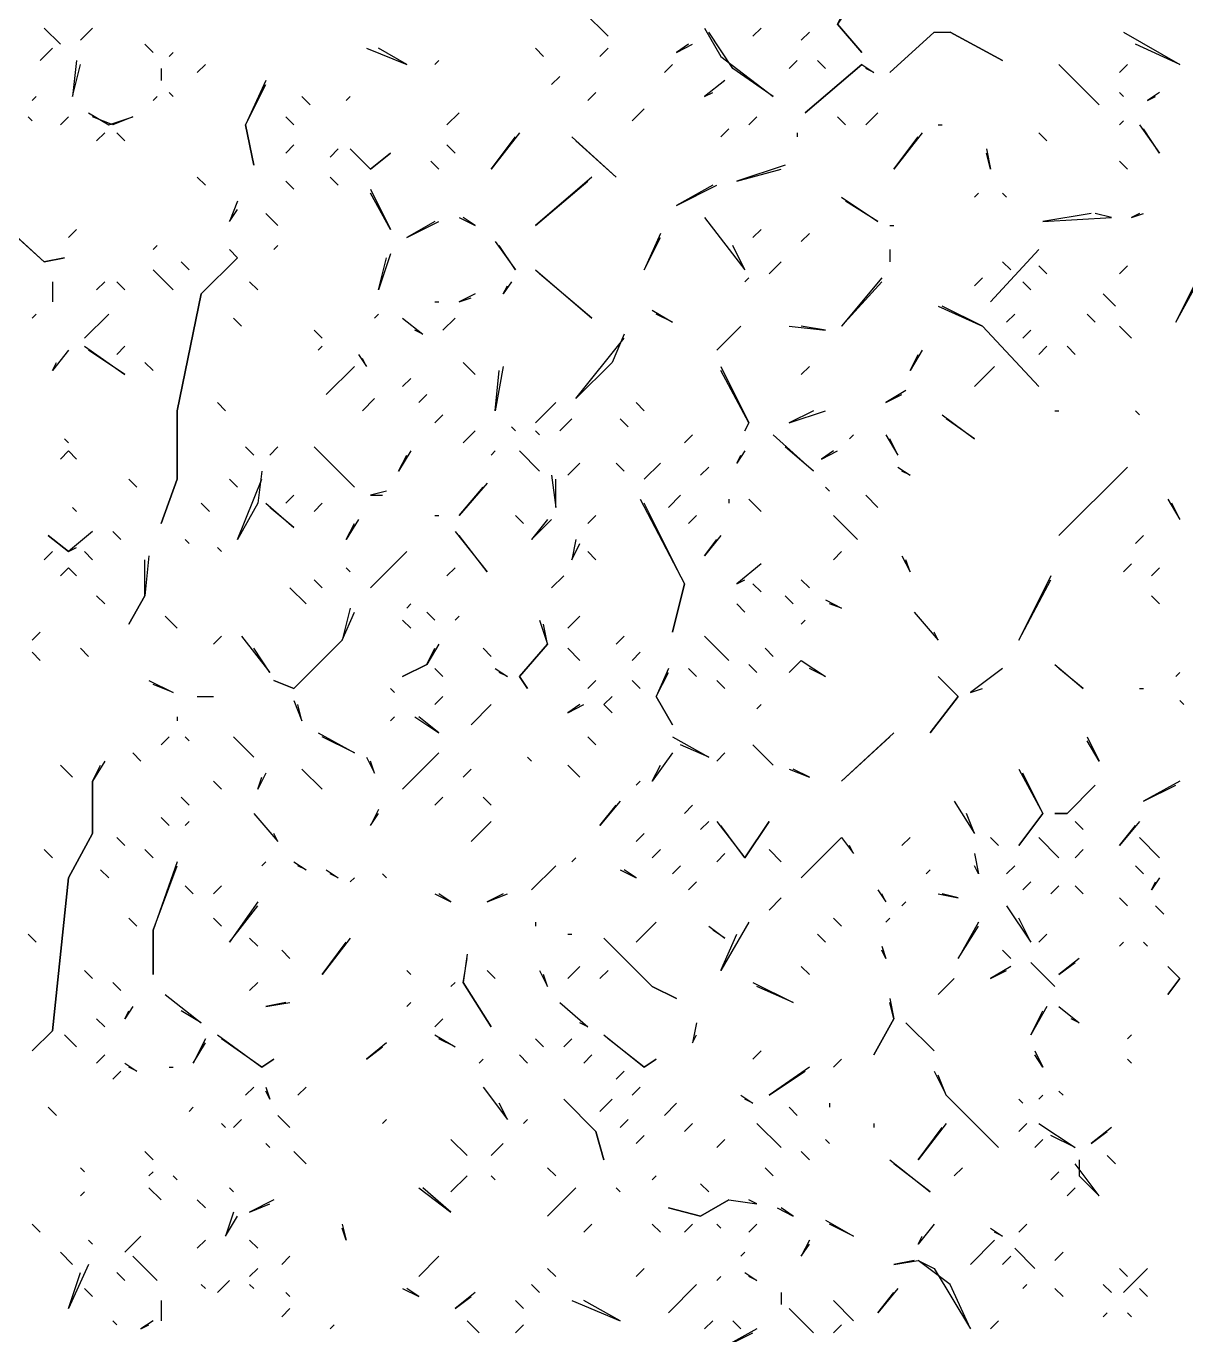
# Model space of a CAD drawing. Extents: x 1 to 2775, y -31 to 2075.
# Drawn here: x 1816.6 to 1864.6, y 652.1 to 706.2 of the extents above; entities that cross this region are included whole.
import ezdxf

# ---------------------------------------------------------------- set-up
doc = ezdxf.new("R2010")
doc.units = 0
doc.layers.add('LINEWORK', color=4, linetype='CONTINUOUS')

msp = doc.modelspace()

# ---------------------------------------------------------------- linework, layer by layer
at = {"layer": 'LINEWORK'}
for points in [[(1839.6667, 706.8333), (1840.6667, 705.8333)], [(1850.5, 706.8333), (1850.1667, 706.3333), (1851.1667, 705.1667), (1850.1667, 706.3333), (1850.3333, 706.6667)], [(1817.3333, 706.1667), (1818, 705.5)], [(1819.3333, 706.1667), (1818.8333, 705.6667)], [(1844.6667, 706.1667), (1845.3333, 705), (1847.5, 703.3333), (1845.8333, 704.5), (1844.8333, 706)], [(1847, 706.1667), (1846.6667, 705.8333)], [(1849, 706), (1848.6667, 705.6667)], [(1854.1667, 706), (1852.3333, 704.3333), (1854.1667, 706), (1854.8333, 706), (1857, 704.8333), (1854.8333, 706)], [(1862, 706), (1864.3333, 704.6667), (1862.5, 705.5)], [(1817.6667, 705.3333), (1817.1667, 704.8333)], [(1821.5, 705.5), (1821.8333, 705.1667)], [(1830.6667, 705.3333), (1832.3333, 704.6667), (1831.1667, 705.3333)], [(1837.6667, 705.3333), (1838, 705)], [(1840.6667, 705.3333), (1840.3333, 705)], [(1844, 705.5), (1843.5, 705.1667), (1844.1667, 705.5)], [(1818.6667, 704.8333), (1818.5, 703.3333), (1818.8333, 704.6667)], [(1822.6667, 705.1667), (1822.5, 705)], [(1833.6667, 704.8333), (1833.5, 704.6667)], [(1848.5, 704.8333), (1848.1667, 704.5)], [(1849.3333, 704.8333), (1849.6667, 704.5)], [(1822.1667, 704.5), (1822.1667, 704)], [(1824, 704.6667), (1823.6667, 704.3333)], [(1838.6667, 704.1667), (1838.3333, 703.8333)], [(1843.3333, 704.6667), (1843, 704.3333)], [(1851.1667, 704.6667), (1848.8333, 702.6667), (1851.1667, 704.6667), (1851.6667, 704.3333), (1851.3333, 704.5)], [(1859.3333, 704.6667), (1861, 703)], [(1862.1667, 704.6667), (1861.8333, 704.3333)], [(1826.5, 704), (1825.6667, 702.1667), (1826, 700.5), (1825.6667, 702.1667), (1826.5, 703.8333)], [(1845.5, 704), (1844.6667, 703.3333), (1845, 703.5)], [(1817, 703.3333), (1816.8333, 703.1667)], [(1822, 703.3333), (1821.8333, 703.1667)], [(1822.5, 703.5), (1822.6667, 703.3333)], [(1828, 703.3333), (1828.3333, 703)], [(1830, 703.3333), (1829.8333, 703.1667)], [(1840.1667, 703.5), (1839.8333, 703.1667)], [(1861.8333, 703.5), (1862, 703.3333)], [(1863.5, 703.5), (1863, 703.1667), (1863.3333, 703.3333)], [(1819.1667, 702.6667), (1820, 702.1667), (1821, 702.5), (1820.1667, 702.1667), (1819.3333, 702.5)], [(1834.5, 702.6667), (1834, 702.1667)], [(1842.1667, 702.8333), (1841.6667, 702.3333)], [(1851.8333, 702.6667), (1851.3333, 702.1667)], [(1816.6667, 702.5), (1816.8333, 702.3333)], [(1818.3333, 702.5), (1818, 702.1667)], [(1827.3333, 702.5), (1827.6667, 702.1667)], [(1845.6667, 702), (1845.3333, 701.6667)], [(1846.8333, 702.5), (1846.5, 702.1667)], [(1850.1667, 702.5), (1850.5, 702.1667)], [(1854.3333, 702.1667), (1854.5, 702.1667)], [(1862, 702.3333), (1861.8333, 702.1667)], [(1862.6667, 702.1667), (1863.5, 701), (1862.8333, 702)], [(1819.8333, 701.8333), (1819.5, 701.5)], [(1820.3333, 701.8333), (1820.6667, 701.5)], [(1837, 701.8333), (1835.8333, 700.3333), (1836.8333, 701.6667)], [(1839.1667, 701.6667), (1841, 700), (1839.3333, 701.5)], [(1848.5, 701.8333), (1848.5, 701.6667)], [(1853.6667, 701.8333), (1852.5, 700.3333), (1853.5, 701.6667)], [(1858.5, 701.8333), (1858.8333, 701.5)], [(1827.6667, 701.3333), (1827.3333, 701)], [(1829.5, 701.1667), (1829.1667, 700.8333)], [(1830, 701.1667), (1830.8333, 700.3333), (1831.6667, 701), (1830.8333, 700.3333)], [(1834, 701.3333), (1834.3333, 701)], [(1856.3333, 701.1667), (1856.5, 700.3333), (1856.3333, 701)], [(1833.3333, 700.6667), (1833.6667, 700.3333)], [(1848, 700.5), (1846, 699.8333), (1847.8333, 700.3333)], [(1861.8333, 700.6667), (1862.1667, 700.3333)], [(1823.6667, 700), (1824, 699.6667)], [(1827.3333, 699.8333), (1827.6667, 699.5)], [(1829.1667, 700), (1829.5, 699.6667)], [(1840, 700), (1837.6667, 698), (1839.8333, 699.8333)], [(1830.8333, 699.5), (1831.6667, 697.8333), (1830.8333, 699.3333)], [(1845, 699.6667), (1843.5, 698.8333), (1845.1667, 699.6667)], [(1856, 699.3333), (1855.8333, 699.1667)], [(1857, 699.3333), (1857.1667, 699.1667)], [(1825.3333, 699), (1825, 698.1667), (1825.3333, 698.6667)], [(1850.3333, 699.1667), (1851.8333, 698.1667), (1850.5, 699)], [(1826.5, 698.5), (1827, 698)], [(1834.5, 698.3333), (1835.1667, 698), (1834.6667, 698.3333)], [(1844.6667, 698.3333), (1846.3333, 696.1667), (1845.8333, 697.1667)], [(1860.6667, 698.5), (1858.6667, 698.1667), (1861.5, 698.3333), (1860.8333, 698.5)], [(1862.6667, 698.5), (1862.3333, 698.3333), (1862.8333, 698.5)], [(1815.5, 698.1667), (1817.3333, 696.5), (1818.1667, 696.6667), (1817.3333, 696.5), (1815.6667, 698)], [(1818.6667, 697.8333), (1818.3333, 697.5)], [(1833.5, 698.1667), (1832.3333, 697.5), (1833.6667, 698.1667)], [(1842.8333, 697.6667), (1842.1667, 696.1667), (1842.8333, 697.5)], [(1847, 697.8333), (1846.6667, 697.5)], [(1849, 697.6667), (1848.6667, 697.3333)], [(1852.3333, 698), (1852.5, 698)], [(1822, 697.1667), (1821.8333, 697)], [(1827, 697.1667), (1826.8333, 697)], [(1836, 697.3333), (1836.8333, 696.1667), (1836.1667, 697.1667)], [(1825, 697), (1825.3333, 696.6667), (1823.8333, 695.1667), (1822.8333, 690.3333), (1822.8333, 687.5), (1822.1667, 685.6667), (1822.8333, 687.5), (1822.8333, 690.3333), (1823.8333, 695.1667), (1825.3333, 696.6667)], [(1831.6667, 696.8333), (1831.1667, 695.3333), (1831.5, 696.6667)], [(1852.3333, 697), (1852.3333, 696.5)], [(1858.5, 697), (1856.5, 694.8333), (1858.3333, 696.8333)], [(1821.8333, 696.1667), (1822.6667, 695.3333)], [(1823, 696.5), (1823.3333, 696.1667)], [(1837.6667, 696.1667), (1840, 694.1667), (1837.8333, 696)], [(1847.8333, 696.5), (1847.3333, 696)], [(1857, 696.5), (1857.3333, 696.1667)], [(1858.5, 696.3333), (1858.8333, 696)], [(1862.1667, 696.3333), (1861.8333, 696)], [(1817.6667, 695.6667), (1817.6667, 694.8333)], [(1819.8333, 695.6667), (1819.5, 695.3333)], [(1820.3333, 695.6667), (1820.6667, 695.3333)], [(1825.8333, 695.6667), (1826.1667, 695.3333)], [(1836.6667, 695.6667), (1836.3333, 695.1667), (1836.5, 695.5)], [(1846.5, 695.8333), (1846.3333, 695.6667)], [(1852, 695.8333), (1850.3333, 693.8333), (1852, 695.6667)], [(1856.1667, 695.8333), (1855.8333, 695.5)], [(1857.8333, 695.6667), (1858.1667, 695.3333)], [(1865, 695.6667), (1864.1667, 694), (1865, 695.5)], [(1835.1667, 695.1667), (1834.5, 694.8333), (1835, 695)], [(1861.1667, 695.1667), (1861.6667, 694.6667)], [(1833.5, 694.8333), (1833.6667, 694.8333)], [(1842.5, 694.5), (1843.3333, 694), (1842.6667, 694.3333)], [(1854.3333, 694.6667), (1856.1667, 693.8333), (1858.5, 691.3333), (1856.1667, 693.8333), (1854.5, 694.6667)], [(1817, 694.3333), (1816.8333, 694.1667)], [(1820, 694.3333), (1819, 693.3333)], [(1825.1667, 694.1667), (1825.5, 693.8333)], [(1831.1667, 694.3333), (1831, 694.1667)], [(1832.1667, 694.1667), (1833, 693.5), (1832.6667, 693.6667)], [(1834.3333, 694.1667), (1833.8333, 693.6667)], [(1857.5, 694.3333), (1857.1667, 694)], [(1860.5, 694.3333), (1860.8333, 694)], [(1828.5, 693.6667), (1828.8333, 693.3333)], [(1841.3333, 693.5), (1840.8333, 692.3333), (1839.3333, 690.8333), (1841.3333, 693.3333)], [(1846.1667, 693.8333), (1845.1667, 692.8333)], [(1848.1667, 693.8333), (1849.6667, 693.6667), (1848.6667, 693.8333)], [(1858.1667, 693.6667), (1857.8333, 693.3333)], [(1861.8333, 693.8333), (1862.3333, 693.3333)], [(1818.3333, 692.8333), (1817.6667, 692), (1817.8333, 692.3333)], [(1819, 693), (1820.6667, 691.8333), (1819.1667, 692.8333)], [(1820.6667, 693), (1820.3333, 692.6667)], [(1828.8333, 693), (1828.6667, 692.8333)], [(1853.6667, 692.8333), (1853.1667, 692), (1853.5, 692.6667)], [(1858.8333, 693), (1858.5, 692.6667)], [(1859.6667, 693), (1860, 692.6667)], [(1821.5, 692.3333), (1821.8333, 692)], [(1830.3333, 692.6667), (1830.6667, 692.1667), (1830.5, 692.5)], [(1834.6667, 692.3333), (1835.1667, 691.8333)], [(1830.1667, 692.1667), (1829, 691)], [(1836.3333, 692.1667), (1836, 690.3333), (1836.1667, 692)], [(1845.3333, 692.1667), (1846.5, 689.8333), (1846.3333, 689.5), (1846.5, 689.8333), (1845.3333, 692)], [(1849, 692.1667), (1848.6667, 691.8333)], [(1856.6667, 692.1667), (1855.8333, 691.3333)], [(1832.5, 691.6667), (1832.1667, 691.3333)], [(1853, 691.1667), (1852.1667, 690.6667), (1852.8333, 691)], [(1824.5, 690.6667), (1824.8333, 690.3333)], [(1831, 690.8333), (1830.5, 690.3333)], [(1833.1667, 691), (1832.8333, 690.6667)], [(1838.5, 690.6667), (1837.6667, 689.8333)], [(1841.8333, 690.6667), (1842.1667, 690.3333)], [(1833.8333, 690.1667), (1833.5, 689.8333)], [(1849.1667, 690.3333), (1848.1667, 689.8333), (1849.6667, 690.3333)], [(1854.5, 690.1667), (1855.8333, 689.1667), (1854.6667, 690)], [(1859.1667, 690.3333), (1859.3333, 690.3333)], [(1862.5, 690.3333), (1862.6667, 690.1667)], [(1836.6667, 689.6667), (1836.8333, 689.5)], [(1839.1667, 690), (1838.6667, 689.5)], [(1841.1667, 690), (1841.5, 689.6667)], [(1818.1667, 689.1667), (1818.3333, 689)], [(1835.1667, 689.5), (1834.6667, 689)], [(1837.6667, 689.5), (1837.8333, 689.3333)], [(1844.1667, 689.3333), (1843.8333, 689)], [(1847.5, 689.3333), (1849.1667, 687.8333), (1848, 688.8333)], [(1850.8333, 689.3333), (1850.6667, 689.1667)], [(1852.1667, 689.3333), (1852.6667, 688.5), (1852.3333, 689.1667)], [(1818.3333, 688.6667), (1818, 688.3333), (1818.3333, 688.6667), (1818.6667, 688.3333)], [(1825.6667, 688.8333), (1826, 688.5)], [(1827, 688.8333), (1826.6667, 688.5)], [(1828.5, 688.8333), (1830.1667, 687.1667)], [(1832.5, 688.6667), (1832, 687.8333), (1832.3333, 688.5)], [(1836, 688.6667), (1835.8333, 688.5)], [(1837, 688.6667), (1837.8333, 687.8333)], [(1846.3333, 688.6667), (1846, 688.1667), (1846.1667, 688.5)], [(1850, 688.6667), (1849.5, 688.3333), (1850.1667, 688.6667)], [(1839.5, 688.1667), (1839, 687.6667)], [(1841, 688.1667), (1841.3333, 687.8333)], [(1842.8333, 688.1667), (1842.1667, 687.5)], [(1844.8333, 688), (1844.5, 687.6667)], [(1852.6667, 688), (1853.1667, 687.6667), (1852.8333, 687.8333)], [(1862.1667, 688), (1859.3333, 685.1667)], [(1820.8333, 687.5), (1821.1667, 687.1667)], [(1825, 687.5), (1825.3333, 687.1667)], [(1826.3333, 687.8333), (1826.1667, 686.5), (1825.3333, 685), (1826.3333, 687.5)], [(1838.3333, 687.6667), (1838.5, 686.3333), (1838.5, 687.5)], [(1827.6667, 686.8333), (1827.3333, 686.5)], [(1831.5, 687), (1830.8333, 686.8333), (1831.3333, 686.8333)], [(1835.6667, 687.3333), (1834.5, 686), (1835.5, 687.1667)], [(1843.6667, 686.8333), (1843.1667, 686.3333)], [(1849.6667, 687.1667), (1849.8333, 687)], [(1851.3333, 686.8333), (1851.8333, 686.3333)], [(1818.5, 686.3333), (1818.6667, 686.1667)], [(1823.8333, 686.5), (1824.1667, 686.1667)], [(1826.5, 686.5), (1827.6667, 685.5), (1826.6667, 686.3333)], [(1828.8333, 686.5), (1828.5, 686.1667)], [(1842, 686.6667), (1843.8333, 683.1667), (1843.3333, 681.1667), (1843.8333, 683.1667), (1842.1667, 686.5)], [(1845.6667, 686.6667), (1845.6667, 686.5)], [(1846.5, 686.6667), (1847, 686.1667)], [(1863.8333, 686.6667), (1864.3333, 685.8333), (1864, 686.5)], [(1830.3333, 685.8333), (1829.8333, 685), (1830.1667, 685.6667)], [(1833.5, 686), (1833.6667, 686)], [(1836.8333, 686), (1837.1667, 685.6667)], [(1838.1667, 685.8333), (1837.5, 685), (1838.3333, 685.8333)], [(1840.1667, 686), (1839.8333, 685.6667)], [(1844.3333, 686), (1844, 685.6667)], [(1850, 686), (1851, 685)], [(1819.3333, 685.3333), (1818.3333, 684.5), (1817.5, 685.1667), (1818.3333, 684.5), (1818.6667, 684.6667)], [(1820.1667, 685.3333), (1820.5, 685)], [(1834.3333, 685.3333), (1835.6667, 683.6667), (1834.5, 685.1667)], [(1823.1667, 685), (1823.3333, 684.8333)], [(1824.5, 684.6667), (1824.6667, 684.5)], [(1839.3333, 685), (1839.1667, 684.1667), (1839.5, 684.8333)], [(1845.3333, 685.1667), (1844.6667, 684.3333), (1845.1667, 685)], [(1862.8333, 685.1667), (1862.5, 684.8333)], [(1817.6667, 684.5), (1817.3333, 684.1667)], [(1819, 684.5), (1819.3333, 684.1667)], [(1821.6667, 684.3333), (1821.5, 682.6667), (1820.8333, 681.5), (1821.5, 682.6667), (1821.5, 684.1667)], [(1832.3333, 684.5), (1830.8333, 683)], [(1839.8333, 684.5), (1840.1667, 684.1667)], [(1850.3333, 684.5), (1850, 684.1667)], [(1852.8333, 684.3333), (1853.1667, 683.6667), (1853, 684.1667)], [(1818.3333, 683.8333), (1818, 683.5), (1818.3333, 683.8333), (1818.6667, 683.5)], [(1829.8333, 683.8333), (1830, 683.6667)], [(1834.3333, 683.8333), (1834, 683.5)], [(1847, 684), (1846, 683.1667), (1846.3333, 683.3333)], [(1862.3333, 684), (1862, 683.6667)], [(1863.5, 683.8333), (1863.1667, 683.5)], [(1828.5, 683.3333), (1828.8333, 683)], [(1838.8333, 683.5), (1838.3333, 683)], [(1846.6667, 683.1667), (1847, 682.8333)], [(1848.6667, 683.3333), (1849, 683)], [(1859, 683.5), (1857.6667, 680.8333), (1859, 683.3333)], [(1819.5, 682.6667), (1819.8333, 682.3333)], [(1827.5, 683), (1828.1667, 682.3333)], [(1848, 682.6667), (1848.3333, 682.3333)], [(1849.6667, 682.5), (1850.3333, 682.1667), (1849.8333, 682.3333)], [(1863.1667, 682.6667), (1863.5, 682.3333)], [(1830, 682.1667), (1829.6667, 680.8333), (1827.6667, 678.8333), (1826.8333, 679.1667), (1827.6667, 678.8333), (1829.6667, 680.8333), (1830.1667, 682)], [(1832.5, 682.3333), (1832.3333, 682.1667)], [(1833.1667, 682), (1833.5, 681.6667)], [(1846, 682.3333), (1846.3333, 682)], [(1853.3333, 682), (1854.3333, 680.8333), (1854.1667, 681.1667)], [(1822.3333, 681.8333), (1822.8333, 681.3333)], [(1832.1667, 681.6667), (1832.5, 681.3333)], [(1834.5, 681.8333), (1834.3333, 681.6667)], [(1837.8333, 681.6667), (1838.1667, 680.6667), (1837, 679.3333), (1837.3333, 678.8333), (1837, 679.3333), (1838.1667, 680.6667), (1838, 681.5)], [(1839.5, 681.8333), (1839, 681.3333)], [(1848.8333, 681.6667), (1848.6667, 681.5)], [(1817.1667, 681.1667), (1816.8333, 680.8333)], [(1824.6667, 681), (1824.3333, 680.6667)], [(1825.5, 681), (1826.6667, 679.5), (1826, 680.5)], [(1841.3333, 681), (1841, 680.6667)], [(1844.6667, 681), (1845.6667, 680)], [(1816.8333, 680.3333), (1817.1667, 680)], [(1818.8333, 680.5), (1819.1667, 680.1667)], [(1833.6667, 680.6667), (1833.1667, 679.8333), (1832.1667, 679.3333), (1833.1667, 679.8333), (1833.5, 680.5)], [(1835.5, 680.5), (1835.8333, 680.1667)], [(1839, 680.5), (1839.5, 680)], [(1842, 680.3333), (1841.6667, 680)], [(1847.1667, 680.5), (1847.5, 680.1667)], [(1846.5, 679.8333), (1846.8333, 679.5)], [(1848.6667, 680), (1848.1667, 679.5), (1848.6667, 680), (1849.6667, 679.3333), (1849, 679.6667)], [(1859.1667, 679.8333), (1860.3333, 678.8333), (1859.3333, 679.6667)], [(1833.5, 679.6667), (1833.8333, 679.3333)], [(1836, 679.6667), (1836.5, 679.3333), (1836.1667, 679.5)], [(1843.1667, 679.6667), (1842.6667, 678.5), (1843.3333, 677.3333), (1842.6667, 678.5), (1843.1667, 679.5)], [(1844, 679.6667), (1844.3333, 679.3333)], [(1854.3333, 679.3333), (1855.1667, 678.5), (1854, 677), (1855.1667, 678.5)], [(1857, 679.6667), (1855.6667, 678.6667), (1856.1667, 678.8333)], [(1864.3333, 679.5), (1864.1667, 679.3333)], [(1821.6667, 679.1667), (1822.6667, 678.6667), (1821.8333, 679)], [(1831.6667, 678.8333), (1831.8333, 678.6667)], [(1840.1667, 679.1667), (1839.8333, 678.8333)], [(1841.6667, 679.1667), (1842, 678.8333)], [(1845.1667, 679.1667), (1845.5, 678.8333)], [(1862.6667, 678.8333), (1862.8333, 678.8333)], [(1823.6667, 678.5), (1824.3333, 678.5)], [(1827.6667, 678.3333), (1828, 677.5), (1827.8333, 678.1667)], [(1833.8333, 678.5), (1833.5, 678.1667)], [(1835.8333, 678.1667), (1835, 677.3333)], [(1839.5, 678.1667), (1839, 677.8333), (1839.6667, 678.1667)], [(1840.8333, 678.5), (1840.5, 678.1667), (1840.8333, 677.8333), (1840.5, 678.1667)], [(1847, 678.1667), (1846.8333, 678)], [(1864.3333, 678.3333), (1864.5, 678.1667)], [(1822.8333, 677.6667), (1822.8333, 677.5)], [(1831.8333, 677.6667), (1831.6667, 677.5)], [(1832.6667, 677.6667), (1833.6667, 677), (1832.8333, 677.6667)], [(1822.5, 676.8333), (1822.1667, 676.5)], [(1823.1667, 676.8333), (1823.3333, 676.6667)], [(1825.1667, 676.8333), (1826, 676)], [(1828.6667, 677), (1830.1667, 676.1667), (1828.8333, 676.8333)], [(1839.8333, 676.8333), (1840.1667, 676.5)], [(1843.3333, 676.8333), (1844.8333, 676), (1843.6667, 676.5)], [(1852.5, 677), (1850.3333, 675), (1852.3333, 676.8333)], [(1860.5, 676.8333), (1861, 675.8333), (1860.5, 676.6667)], [(1821, 676.1667), (1821.3333, 675.8333)], [(1830.6667, 676), (1831, 675.3333), (1830.8333, 675.8333)], [(1833.6667, 676.1667), (1832.1667, 674.6667)], [(1837.3333, 676), (1837.5, 675.8333)], [(1843.3333, 676.1667), (1842.5, 675), (1842.8333, 675.6667)], [(1845.5, 676.1667), (1845.1667, 675.8333)], [(1846.6667, 676.5), (1847.5, 675.6667)], [(1819.8333, 675.8333), (1819.3333, 675), (1819.3333, 672.8333), (1818.3333, 671), (1817.6667, 664.6667), (1816.8333, 663.8333), (1817.6667, 664.6667), (1818.3333, 671), (1819.3333, 672.8333), (1819.3333, 675), (1819.6667, 675.6667)], [(1818, 675.6667), (1818.5, 675.1667)], [(1828, 675.5), (1828.8333, 674.6667)], [(1835, 675.5), (1834.6667, 675.1667)], [(1839, 675.6667), (1839.5, 675.1667)], [(1848.1667, 675.5), (1849, 675.1667), (1848.3333, 675.5)], [(1857.6667, 675.5), (1858.6667, 673.6667), (1857.6667, 672.3333), (1858.6667, 673.6667), (1857.8333, 675.3333)], [(1824.3333, 675), (1824.6667, 674.6667)], [(1826.5, 675.3333), (1826.1667, 674.6667), (1826.3333, 675.1667)], [(1842, 675), (1841.8333, 674.8333)], [(1864.3333, 675), (1862.8333, 674.1667), (1864.1667, 674.8333)], [(1860.8333, 674.8333), (1859.6667, 673.6667), (1859.1667, 673.6667), (1859.6667, 673.6667)], [(1823, 674.3333), (1823.3333, 674)], [(1831.1667, 673.8333), (1830.8333, 673.1667), (1831.1667, 673.6667)], [(1833.8333, 674.3333), (1833.5, 674)], [(1835.5, 674.3333), (1835.8333, 674)], [(1841.1667, 674.1667), (1840.3333, 673.1667), (1841, 674)], [(1844.1667, 674), (1843.8333, 673.6667)], [(1855, 674.1667), (1855.8333, 672.8333), (1855.5, 673.6667)], [(1822.1667, 673.5), (1822.5, 673.1667)], [(1823.3333, 673.3333), (1823.1667, 673.1667)], [(1826, 673.6667), (1827, 672.5), (1826.8333, 672.8333)], [(1835.8333, 673.3333), (1835, 672.5)], [(1844.8333, 673.3333), (1844.5, 673)], [(1845.1667, 673.3333), (1846.3333, 671.8333), (1847.3333, 673.3333), (1846.3333, 671.8333), (1845.3333, 673.1667)], [(1860, 673.3333), (1860.3333, 673)], [(1862.6667, 673.3333), (1861.8333, 672.3333), (1862.5, 673.1667)], [(1842.1667, 672.8333), (1841.8333, 672.5)], [(1820.3333, 672.6667), (1820.6667, 672.3333)], [(1850.3333, 672.6667), (1848.6667, 671), (1850.3333, 672.6667), (1850.8333, 672), (1850.6667, 672.3333)], [(1853.1667, 672.6667), (1852.8333, 672.3333)], [(1856.5, 672.6667), (1856.8333, 672.3333)], [(1858.5, 672.6667), (1859.3333, 671.8333)], [(1862.6667, 672.6667), (1863.5, 671.8333)], [(1817.3333, 672.1667), (1817.6667, 671.8333)], [(1821.5, 672.1667), (1821.8333, 671.8333)], [(1822.8333, 671.6667), (1821.8333, 668.8333), (1821.8333, 667), (1821.8333, 668.8333), (1822.8333, 671.5)], [(1826.5, 671.6667), (1826.3333, 671.5)], [(1827.6667, 671.6667), (1828.1667, 671.3333), (1827.8333, 671.5)], [(1839.3333, 671.8333), (1839.1667, 671.6667)], [(1842.8333, 672.1667), (1842.5, 671.8333)], [(1845.5, 672), (1845.1667, 671.6667)], [(1847.3333, 672.1667), (1847.8333, 671.6667)], [(1855.8333, 672), (1856, 671.1667), (1855.8333, 671.5)], [(1860.3333, 672.1667), (1860, 671.8333)], [(1819.6667, 671.3333), (1820, 671)], [(1829, 671.3333), (1829.5, 671), (1829.1667, 671.1667)], [(1831.3333, 671.1667), (1831.5, 671)], [(1838.5, 671.5), (1837.5, 670.5)], [(1841.1667, 671.3333), (1841.8333, 671), (1841.3333, 671.3333)], [(1843.6667, 671.5), (1843.3333, 671.1667)], [(1854, 671.3333), (1853.8333, 671.1667)], [(1857.5, 671.5), (1857.1667, 671.1667)], [(1862.5, 671.5), (1862.8333, 671.1667)], [(1823.1667, 670.6667), (1823.5, 670.3333)], [(1824.6667, 670.6667), (1824.3333, 670.3333)], [(1830.1667, 671), (1830, 670.8333)], [(1844.3333, 670.8333), (1844, 670.5)], [(1858.1667, 670.8333), (1857.8333, 670.5)], [(1859.3333, 670.6667), (1859, 670.3333)], [(1860, 670.6667), (1860.3333, 670.3333)], [(1863.5, 671), (1863.1667, 670.5), (1863.3333, 670.8333)], [(1833.5, 670.3333), (1834.1667, 670), (1833.6667, 670.3333)], [(1836.3333, 670.3333), (1835.6667, 670), (1836.5, 670.3333)], [(1847.8333, 670.1667), (1847.3333, 669.6667)], [(1851.8333, 670.5), (1852.1667, 670), (1852, 670.3333)], [(1854.3333, 670.3333), (1855.1667, 670.1667), (1854.5, 670.3333)], [(1861.8333, 670.1667), (1862.1667, 669.8333)], [(1826.1667, 670), (1825, 668.3333), (1826.1667, 669.8333)], [(1853, 670), (1852.8333, 669.8333)], [(1857.1667, 669.8333), (1858.1667, 668.3333), (1857.6667, 669.3333)], [(1863.3333, 669.8333), (1863.6667, 669.5)], [(1820.8333, 669.3333), (1821.1667, 669)], [(1824.3333, 669.3333), (1824.6667, 669)], [(1837.6667, 669.1667), (1837.6667, 669)], [(1842.6667, 669.1667), (1841.8333, 668.3333)], [(1844.8333, 669), (1845.5, 668.5), (1845, 668.8333)], [(1846.5, 669.1667), (1845.3333, 667.1667), (1846, 668.6667)], [(1850, 669.3333), (1850.3333, 669)], [(1852.3333, 669.3333), (1852.1667, 669.1667)], [(1856, 669.1667), (1855.1667, 667.6667), (1856, 669)], [(1816.6667, 668.6667), (1817, 668.3333)], [(1825.8333, 668.5), (1826.1667, 668.1667)], [(1830, 668.5), (1828.8333, 667), (1829.8333, 668.3333)], [(1839, 668.6667), (1839.1667, 668.6667)], [(1840.5, 668.5), (1842.5, 666.5), (1843.5, 666), (1842.5, 666.5)], [(1849.3333, 668.6667), (1849.6667, 668.3333)], [(1858.8333, 668.6667), (1858.5, 668.3333)], [(1827.1667, 668), (1827.5, 667.6667)], [(1852, 668.1667), (1852.1667, 667.6667), (1852, 668)], [(1857, 668), (1857.3333, 667.6667)], [(1862, 668.3333), (1861.8333, 668.1667)], [(1862.8333, 668.3333), (1863, 668.1667)], [(1834.8333, 667.8333), (1834.6667, 666.6667), (1835.8333, 664.8333), (1834.6667, 666.6667), (1834.8333, 667.6667)], [(1839.5, 667.3333), (1839, 666.8333)], [(1848.6667, 667.3333), (1849, 667)], [(1857.3333, 667.3333), (1856.5, 666.8333), (1857.1667, 667.1667)], [(1858.1667, 667.5), (1859.1667, 666.5)], [(1860.1667, 667.6667), (1859.3333, 667), (1860, 667.5)], [(1863.8333, 667.3333), (1864.3333, 666.8333), (1863.8333, 666.1667), (1864.3333, 666.8333)], [(1819, 667.1667), (1819.3333, 666.8333)], [(1832.3333, 667.1667), (1832.5, 667)], [(1835.6667, 667.1667), (1836, 666.8333)], [(1837.8333, 667.1667), (1838.1667, 666.5), (1838, 667)], [(1840.6667, 667.1667), (1840.3333, 666.8333)], [(1855, 666.8333), (1854.3333, 666.1667)], [(1820.1667, 666.6667), (1820.5, 666.3333)], [(1826.1667, 666.6667), (1825.8333, 666.3333)], [(1834.3333, 666.6667), (1834.1667, 666.5)], [(1846.6667, 666.6667), (1848.3333, 665.8333), (1846.8333, 666.5)], [(1822.3333, 666.1667), (1823.8333, 665), (1823, 665.5)], [(1827.3333, 665.8333), (1826.5, 665.6667), (1827.5, 665.8333)], [(1832.5, 665.8333), (1832.3333, 665.6667)], [(1838.6667, 665.8333), (1839.8333, 664.8333), (1839.5, 665)], [(1852.3333, 666), (1852.5, 665.1667), (1851.6667, 663.6667), (1852.5, 665.1667), (1852.3333, 665.8333)], [(1819.5, 665.1667), (1819.8333, 664.8333)], [(1821, 665.6667), (1820.6667, 665.1667), (1820.8333, 665.5)], [(1833.8333, 665.1667), (1833.5, 664.8333)], [(1858.8333, 665.6667), (1858.1667, 664.5), (1858.6667, 665.5)], [(1859.3333, 665.6667), (1860.1667, 665), (1859.8333, 665.1667)], [(1844.3333, 665), (1844.1667, 664.1667), (1844.3333, 664.5)], [(1853, 665), (1854.1667, 663.8333)], [(1818.1667, 664.5), (1818.6667, 664)], [(1824, 664.3333), (1823.5, 663.3333), (1824, 664.1667)], [(1824.5, 664.5), (1826.3333, 663.1667), (1826.8333, 663.5), (1826.3333, 663.1667), (1824.6667, 664.3333)], [(1831.5, 664.1667), (1830.6667, 663.5), (1831.3333, 664)], [(1833.5, 664.5), (1834.3333, 664), (1833.6667, 664.3333)], [(1837.6667, 664.3333), (1838, 664)], [(1839.1667, 664.3333), (1838.8333, 664)], [(1840.5, 664.5), (1842.1667, 663.1667), (1842.6667, 663.5), (1842.1667, 663.1667), (1840.6667, 664.3333)], [(1862.3333, 664.5), (1862.1667, 664.3333)], [(1819.8333, 663.6667), (1819.5, 663.3333)], [(1837, 663.6667), (1837.3333, 663.3333)], [(1840, 663.6667), (1839.6667, 663.3333)], [(1847, 663.8333), (1846.6667, 663.5)], [(1858.3333, 663.8333), (1858.6667, 663.1667), (1858.3333, 663.6667)], [(1820.5, 663), (1820.1667, 662.6667)], [(1820.6667, 663.3333), (1821.1667, 663), (1820.8333, 663.1667)], [(1822.5, 663.1667), (1822.6667, 663.1667)], [(1835.5, 663.5), (1835.3333, 663.3333)], [(1841.3333, 663), (1841, 662.6667)], [(1849, 663.1667), (1847.3333, 662), (1848.8333, 663)], [(1850.3333, 663.5), (1850, 663.1667)], [(1854.1667, 663), (1854.6667, 662), (1856.8333, 659.8333), (1854.6667, 662), (1854.3333, 662.8333)], [(1862.1667, 663.5), (1862.3333, 663.3333)], [(1826, 662.3333), (1825.6667, 662)], [(1826.5, 662.3333), (1826.6667, 661.8333), (1826.5, 662.1667)], [(1828.1667, 662.3333), (1827.8333, 662)], [(1835.5, 662.3333), (1836.5, 661), (1836.1667, 661.6667)], [(1842, 662.3333), (1841.6667, 662)], [(1846.1667, 662), (1846.6667, 661.6667), (1846.3333, 661.8333)], [(1858.6667, 662), (1858.5, 661.8333)], [(1859.3333, 662.1667), (1859.5, 662)], [(1817.5, 661.5), (1817.8333, 661.1667)], [(1823.5, 661.5), (1823.3333, 661.3333)], [(1838.8333, 661.8333), (1840.1667, 660.5), (1840.5, 659.3333), (1840.1667, 660.5)], [(1840.8333, 661.8333), (1840.3333, 661.3333)], [(1843.5, 661.6667), (1843, 661.1667)], [(1848.1667, 661.5), (1848.5, 661.1667)], [(1849.8333, 661.6667), (1849.8333, 661.5)], [(1857.6667, 661.8333), (1857.8333, 661.6667)], [(1824.6667, 660.8333), (1824.8333, 660.6667)], [(1825.5, 661), (1825.1667, 660.6667)], [(1827, 661.1667), (1827.5, 660.6667)], [(1831.5, 661), (1831.3333, 660.8333)], [(1837.3333, 661), (1837.1667, 660.8333)], [(1841.5, 661), (1841.1667, 660.6667)], [(1844.1667, 660.8333), (1843.8333, 660.5)], [(1846.8333, 660.8333), (1847.8333, 659.8333)], [(1851.6667, 660.8333), (1851.6667, 660.6667)], [(1854.6667, 660.8333), (1853.5, 659.3333), (1854.5, 660.6667)], [(1858, 660.8333), (1857.6667, 660.5)], [(1858.5, 660.8333), (1860, 659.8333), (1859, 660.3333)], [(1842.1667, 660.3333), (1841.8333, 660)], [(1861.5, 660.6667), (1860.6667, 660), (1861.3333, 660.5)], [(1826.5, 660), (1826.6667, 659.8333)], [(1834.1667, 660.1667), (1834.8333, 659.5)], [(1836.3333, 660), (1835.8333, 659.5)], [(1845.5, 660.1667), (1845.1667, 659.8333)], [(1849.6667, 660.1667), (1849.8333, 660)], [(1858.6667, 660.1667), (1858.3333, 659.8333)], [(1821.5, 659.6667), (1821.8333, 659.3333)], [(1827.6667, 659.6667), (1828.1667, 659.1667)], [(1848.6667, 659.6667), (1849, 659.3333)], [(1852.3333, 659.3333), (1854, 658), (1852.5, 659.1667)], [(1860.1667, 659.3333), (1860.1667, 658.6667), (1861, 657.8333), (1860, 659.1667)], [(1861.3333, 659.5), (1861.6667, 659.1667)], [(1818.8333, 659), (1819, 658.8333)], [(1821.8333, 658.8333), (1821.6667, 658.6667)], [(1822.6667, 658.6667), (1822.8333, 658.5)], [(1834.8333, 658.6667), (1834.1667, 658)], [(1835.8333, 658.6667), (1836, 658.5)], [(1838.1667, 659), (1838.5, 658.6667)], [(1842.6667, 658.6667), (1842.5, 658.5)], [(1847.1667, 659), (1847.5, 658.6667)], [(1855.3333, 659), (1855, 658.6667)], [(1859.3333, 658.8333), (1859, 658.5)], [(1821.6667, 658.1667), (1822.1667, 657.6667)], [(1825, 658.1667), (1825.1667, 658)], [(1832.8333, 658.1667), (1834.1667, 657.1667), (1833, 658.1667)], [(1839.3333, 658.1667), (1838.1667, 657)], [(1841, 658.1667), (1841.1667, 658)], [(1844.5, 658.3333), (1844.8333, 658)], [(1860, 658.1667), (1859.6667, 657.8333)], [(1819, 658), (1818.8333, 657.8333)], [(1823.6667, 657.6667), (1824, 657.3333)], [(1826.8333, 657.6667), (1825.8333, 657.1667), (1826.6667, 657.5)], [(1845.6667, 657.6667), (1844.5, 657), (1843.1667, 657.3333), (1844.5, 657), (1845.6667, 657.6667), (1846.8333, 657.5), (1846.5, 657.6667)], [(1825.1667, 657.1667), (1824.8333, 656.1667), (1825.3333, 657)], [(1847.6667, 657.3333), (1848.3333, 657), (1847.8333, 657.3333)], [(1816.8333, 656.6667), (1817.1667, 656.3333)], [(1829.6667, 656.6667), (1829.8333, 656), (1829.6667, 656.5)], [(1840, 656.6667), (1839.6667, 656.3333)], [(1842.5, 656.6667), (1842.8333, 656.3333)], [(1844.1667, 656.6667), (1843.8333, 656.3333)], [(1845.1667, 656.6667), (1845.3333, 656.5)], [(1846.8333, 656.6667), (1846.5, 656.3333)], [(1849.6667, 656.8333), (1850.8333, 656.1667), (1849.8333, 656.6667)], [(1854.1667, 656.6667), (1853.5, 655.8333), (1853.6667, 656.1667)], [(1856.5, 656.5), (1857, 656.1667), (1856.6667, 656.3333)], [(1858, 656.6667), (1857.6667, 656.3333)], [(1819.1667, 656), (1819.3333, 655.8333)], [(1821.3333, 656.1667), (1820.6667, 655.5)], [(1824, 656), (1823.6667, 655.6667)], [(1825.8333, 656), (1826.1667, 655.6667)], [(1849, 656), (1848.6667, 655.3333), (1849, 655.8333)], [(1856.6667, 656), (1855.6667, 655)], [(1818, 655.5), (1818.5, 655)], [(1846.3333, 655.5), (1846.1667, 655.3333)], [(1857.5, 655.6667), (1858.3333, 654.8333)], [(1859.5, 655.5), (1859.1667, 655.1667)], [(1819.1667, 655), (1818.3333, 653.1667), (1818.8333, 654.6667)], [(1821, 655.3333), (1822, 654.3333)], [(1827.5, 655.3333), (1827.1667, 655)], [(1833.6667, 655.3333), (1832.8333, 654.5)], [(1853.3333, 655.1667), (1852.5, 655), (1853.5, 655.1667), (1854.1667, 654.8333), (1855.6667, 652.3333), (1854.8333, 654.1667), (1853.5, 655.1667)], [(1857.3333, 655.3333), (1857, 655)], [(1820.3333, 654.6667), (1820.6667, 654.3333)], [(1825, 654.3333), (1824.5, 653.8333)], [(1826.1667, 654.8333), (1825.8333, 654.5)], [(1838.1667, 654.8333), (1838.5, 654.5)], [(1842.1667, 654.8333), (1841.8333, 654.5)], [(1845.3333, 654.5), (1845.1667, 654.3333)], [(1846.3333, 654.6667), (1846.8333, 654.3333), (1846.5, 654.5)], [(1861.8333, 654.8333), (1862.1667, 654.5)], [(1863, 654.8333), (1862, 653.8333)], [(1819, 654), (1819.3333, 653.6667)], [(1823.8333, 654.1667), (1824, 654)], [(1825.8333, 654.1667), (1826, 654)], [(1827.3333, 653.8333), (1827.5, 653.6667)], [(1832.1667, 654), (1832.8333, 653.6667), (1832.3333, 654)], [(1835.1667, 653.8333), (1834.3333, 653.1667), (1835, 653.6667)], [(1837.5, 654.1667), (1837.8333, 653.8333)], [(1844.3333, 654.1667), (1843.1667, 653)], [(1847.8333, 653.8333), (1847.8333, 653.3333)], [(1852.6667, 654), (1851.8333, 653), (1852.5, 653.8333)], [(1858, 654.1667), (1857.8333, 654)], [(1859.1667, 654), (1859.5, 653.6667)], [(1861.1667, 654.1667), (1861.5, 653.8333)], [(1862.6667, 654), (1863, 653.6667)], [(1822.1667, 653.5), (1822.1667, 652.6667)], [(1836.8333, 653.5), (1837.1667, 653.1667)], [(1839.1667, 653.5), (1841.1667, 652.6667), (1839.6667, 653.5)], [(1850, 653.5), (1850.8333, 652.6667)], [(1827.5, 653.1667), (1827.1667, 652.8333)], [(1848.1667, 653.1667), (1849.1667, 652.1667)], [(1861.3333, 653), (1861.1667, 652.8333)], [(1862.1667, 653), (1862.3333, 652.8333)], [(1820.1667, 652.6667), (1820.3333, 652.5)], [(1821.8333, 652.6667), (1821.3333, 652.3333), (1821.6667, 652.5)], [(1829.3333, 652.5), (1829.1667, 652.3333)], [(1834.8333, 652.6667), (1835.3333, 652.1667)], [(1837.1667, 652.5), (1836.8333, 652.1667)], [(1845, 652.6667), (1844.6667, 652.3333)], [(1846.8333, 652.3333), (1845.3333, 651.5), (1846.6667, 652.1667)], [(1845.8333, 652.6667), (1846.1667, 652.3333)], [(1850.3333, 652.5), (1850, 652.1667)], [(1856.8333, 652.6667), (1856.5, 652.3333)]]:
    msp.add_lwpolyline(points, dxfattribs=at)

doc.saveas('drawing.dxf')
